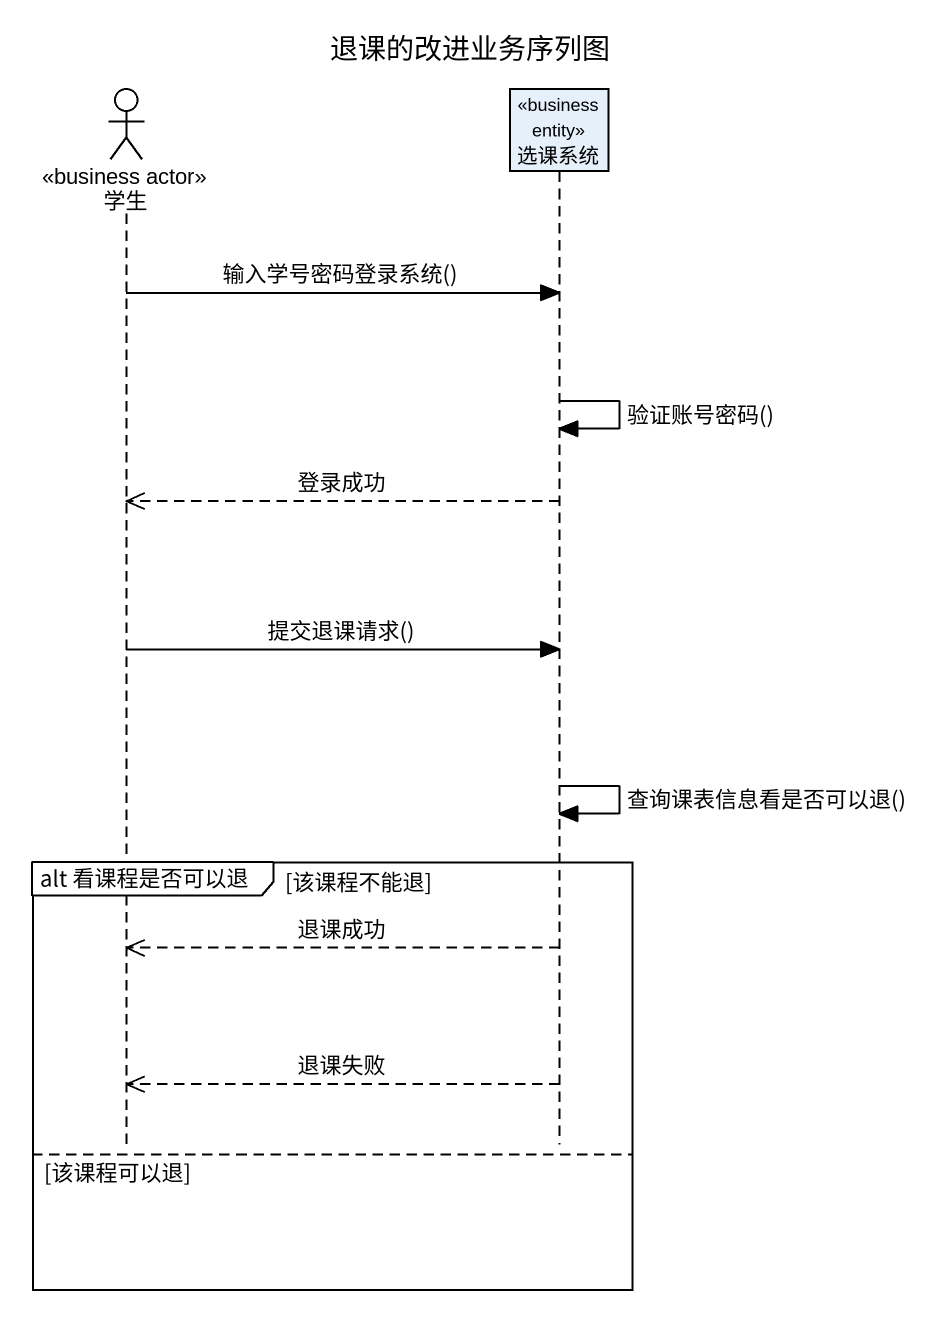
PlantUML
@startuml
title 退课的改进业务序列图
hide footbox
actor 学生 <<business actor>>
participant 选课系统 <<business entity>>

学生 -> 选课系统 : 输入学号密码登录系统()
选课系统 -> 选课系统 : 验证账号密码()
选课系统 -->> 学生 : 登录成功
学生 -> 选课系统 : 提交退课请求()
选课系统 -> 选课系统 : 查询课表信息看是否可以退()
group alt 看课程是否可以退 [该课程不能退]
  选课系统 -->> 学生 : 退课成功
  选课系统 -->> 学生 : 退课失败
else 该课程可以退
end
@enduml
